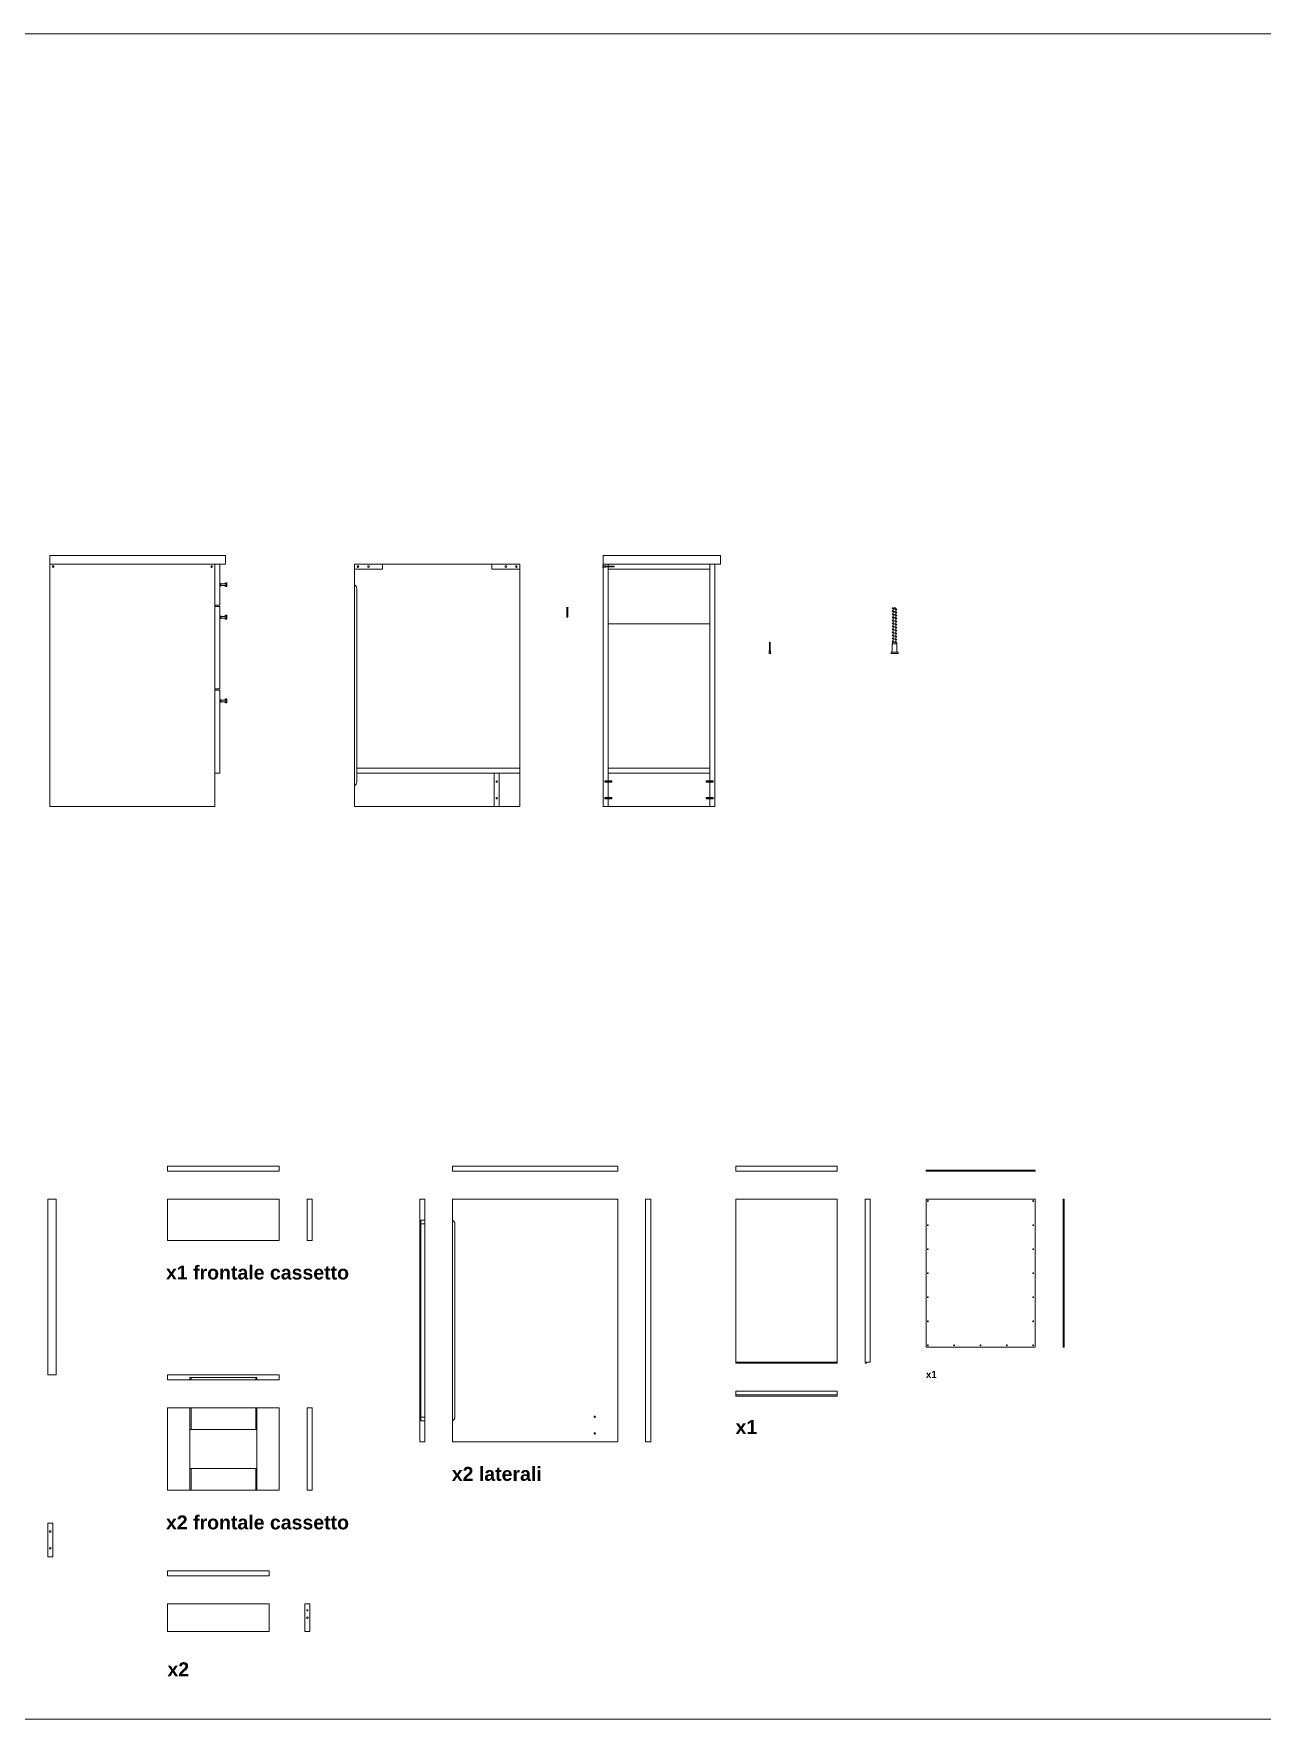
# Model space of a CAD drawing. Header units: metres. Extents: x -27.1 to 47.9, y -10.7 to 6.6.
# Drawn here: x -4.39 to 0.02, y -7.28 to -1.24 of the extents above; entities that cross this region are included whole.
import ezdxf

# ---------------------------------------------------------------- set-up
doc = ezdxf.new("R2010")
doc.units = ezdxf.units.M
doc.header["$MEASUREMENT"] = 0
for name, color, linetype, lineweight in [('0_Num_Penna__3', 3, 'Continuous', 18), ('0_Num_Penna__5', 5, 'Continuous', 18), ('0_Num_Penna__6', 6, 'Continuous', 18), ('0_Num_Penna__7', 7, 'Continuous', 18), ('A-FURN-BATH_Num_Penna__251_Num_Penna__251_Num_Penna__2_Num_Penna__251_Num_Penna__251_Num_Penna__251_Num_Penna__251_Num_Penna__251_Num_Penna__251_Num_Penna__251_Num_Penna__251_Num_Penna__251_Num_Penna__86', 86, 'Continuous', 18), ('A-FURN_Num_Penna__251_Num_Penna__251_Num_Penna__2_Num_Penna__251_Num_Penna__251_Num_Penna__251_Num_Penna__251_Num_Penna__251_Num_Penna__251_Num_Penna__251_Num_Penna__251_Num_Penna__3_Num_Penna__3_Num_Penna__3_Num_Penna__3', 3, 'Continuous', 18), ('A-FURN_Num_Penna__252_Num_Penna__252_Num_Penna__3_Num_Penna__252_Num_Penna__252_Num_Penna__252_Num_Penna__252_Num_Penna__252_Num_Penna__252_Num_Penna__5_Num_Penna__5_Num_Penna__5_Num_Penna__5_Num_Penna__5', 5, 'Continuous', 18), ('A-FURN_Num_Penna__8_Num_Penna__8_Num_Penna__8_Num_Penna__8_Num_Penna__8_Num_Penna__8_Num_Penna__8_Num_Penna__8_Num_Penna__8_Num_Penna__8_Num_Penna__82_Num_Penna__82', 82, 'Continuous', 18), ('A-SECT-PATT_Num_Penna__6_Num_Penna__6_Num_Penna__6_Num_Penna__6_Num_Penna__6_Num_Penna__6_Num_Penna__3_Num_Penna__3_Num_Penna__3_Num_Penna__3_Num_Penna__3_Num_Penna__5', 5, 'Continuous', 18), ('A-SECT-PATT_Num_Penna__6_Num_Penna__6_Num_Penna__6_Num_Penna__6_Num_Penna__6_Num_Penna__6_Num_Penna__6_Num_Penna__6_Num_Penna__6_Num_Penna__6_Num_Penna__6_Num_Penna__3', 3, 'Continuous', 18), ('A-SECT-PATT_Num_Penna__6_Num_Penna__6_Num_Penna__6_Num_Penna__6_Num_Penna__6_Num_Penna__6_Num_Penna__6_Num_Penna__6_Num_Penna__6_Num_Penna__6_Num_Penna__6_Num_Penna__6', 6, 'Continuous', 18), ('A-SECT-PATT_Num_Penna__6_Num_Penna__6_Num_Penna__6_Num_Penna__6_Num_Penna__6_Num_Penna__6_Num_Penna__6_Num_Penna__6_Num_Penna__6_Num_Penna__6_Num_Penna__6_Num_Penna__6_Num_Penna__6_Num_Penna__6', 6, 'Continuous', 18), ('filatura_Num_Penna__8', 8, 'Continuous', 18), ('particolari_Num_Penna__6', 6, 'Continuous', 18), ('PDF _Geometria_Num_Penna__7', 7, 'Continuous', 18), ('PDF10_Solid Fills_Num_Penna__5_Num_Penna__5_Num_Penna__5_Num_Penna__5_Num_Penna__5_Num_Penna__5_Num_Penna__5_Num_Penna__5', 5, 'Continuous', 18), ('PDF10_Solid Fills_Num_Penna__5_Num_Penna__5_Num_Penna__5_Num_Penna__5_Num_Penna__5_Num_Penna__5_Num_Penna__5_Num_Penna__6', 6, 'Continuous', 18), ('PDF16_Geometry_Num_Penna__5_Num_Penna__5_Num_Penna__5_Num_Penna__5_Num_Penna__5_Num_Penna__5_Num_Penna__5_Num_Penna__5_Num_Penna__5_Num_Penna__5_Num_Penna__5_Num_Penna__5', 5, 'Continuous', 18), ('PDF16_Geometry_Num_Penna__6_Num_Penna__6_Num_Penna__6_Num_Penna__6_Num_Penna__6_Num_Penna__6_Num_Penna__6_Num_Penna__6_Num_Penna__6_Num_Penna__6_Num_Penna__6_Num_Penna__6_Num_Penna__6_Num_Penna__6', 6, 'Continuous', 18), ('PDF22_Geometry_Num_Penna__7_Num_Penna__7_Num_Penna__6_Num_Penna__6_Num_Penna__6', 6, 'Continuous', 18), ('PDF_Geometry_Num_Penna__7_Num_Penna__7_Num_Penna__3_Num_Penna__6_Num_Penna__6_Num_Penna__6_Num_Penna__6_Num_Penna__6_Num_Penna__6_Num_Penna__6_Num_Penna__6_Num_Penna__6_Num_Penna__6_Num_Penna__6', 6, 'Continuous', 18)]:
    doc.layers.add(name, color=color, linetype=linetype, lineweight=lineweight)
doc.styles.add('GENERATED_STYLE_2', font='Arial')

msp = doc.modelspace()

# ---------------------------------------------------------------- linework, layer by layer
at = {"layer": '0_Num_Penna__3', "color": 3, "linetype": 'Continuous', "lineweight": 18}
for p, q in [((-3.1363, -3.1415), (-3.1363, -3.1595)), ((-2.7443, -3.1415), (-2.7443, -3.1595)), ((-3.1363, -3.1595), (-3.2363, -3.1595)), ((-2.6443, -3.1595), (-2.7443, -3.1595)), ((-1.9632, -3.1595), (-2.3272, -3.1595)), ((-3.2283, -3.8735), (-2.6443, -3.8735)), ((-3.2283, -3.8915), (-2.6443, -3.8915)), ((-2.3272, -3.8735), (-1.9632, -3.8735))]:
    msp.add_line(p, q, dxfattribs=at)
at = {"layer": '0_Num_Penna__5', "color": 5, "linetype": 'Continuous', "lineweight": 18}
for p, q in [((-2.985, -5.5076), (-2.9985, -5.5076)), ((-2.985, -6.2006), (-2.9985, -6.2006))]:
    msp.add_line(p, q, dxfattribs=at)
for centre, radius in [((-3.2243, -3.1505), 0.002), ((-3.1863, -3.1505), 0.003), ((-2.6943, -3.1505), 0.003), ((-2.6563, -3.1505), 0.002), ((-2.7268, -3.9215), 0.0025), ((-2.7268, -3.9815), 0.0025), ((-2.3755, -6.1991), 0.0025), ((-2.3755, -6.2591), 0.0025), ((-4.3273, -6.6111), 0.00305), ((-4.3273, -6.6711), 0.003), ((-3.4053, -6.9199), 0.003), ((-3.4053, -6.8934), 0.002)]:
    msp.add_circle(centre, radius, dxfattribs=at)
at = {"layer": '0_Num_Penna__6', "color": 6, "linetype": 'Continuous', "lineweight": 18}
for p, q in [((-2.6443, -3.1415), (-2.7643, -3.1415)), ((-2.4767, -3.2976), (-2.4707, -3.2976)), ((-2.7358, -3.8915), (-2.7358, -4.0115)), ((-2.7358, -3.8915), (-2.7178, -3.8915)), ((-2.7178, -3.8915), (-2.7178, -4.0115)), ((-2.7358, -4.0115), (-2.7178, -4.0115)), ((-2.885, -5.3011), (-2.885, -5.3191)), ((-2.293, -5.3011), (-2.293, -5.3191)), ((-1.8701, -5.3011), (-1.8701, -5.3191)), ((-1.5061, -5.3011), (-1.5061, -5.3191)), ((-1.8701, -6.0076), (-1.8701, -5.4191)), ((-1.8701, -5.4191), (-1.5061, -5.4191)), ((-1.5061, -6.0076), (-1.5061, -5.4191)), ((-1.3881, -5.4191), (-1.4061, -5.4191)), ((-1.5061, -6.0076), (-1.8701, -6.0076)), ((-1.4016, -6.0076), (-1.4061, -6.0076)), ((-1.4016, -6.0031), (-1.3881, -6.0031)), ((-1.8701, -6.1076), (-1.8701, -6.1256)), ((-1.5061, -6.1076), (-1.5061, -6.1256)), ((-3.4063, -6.1671), (-3.3883, -6.1671)), ((-2.3845, -6.2891), (-2.3665, -6.2891)), ((-3.4063, -6.4631), (-3.3883, -6.4631)), ((-4.3363, -6.5811), (-4.3363, -6.7011)), ((-4.3363, -6.5811), (-4.3183, -6.5811)), ((-4.3183, -6.5811), (-4.3183, -6.7011)), ((-4.3363, -6.7011), (-4.3183, -6.7011)), ((-3.9063, -6.7519), (-3.5423, -6.7519)), ((-3.9063, -6.7699), (-3.9063, -6.7519)), ((-3.5423, -6.7699), (-3.5423, -6.7519)), ((-3.9063, -6.7699), (-3.5423, -6.7699)), ((-3.9063, -6.8699), (-3.5423, -6.8699)), ((-3.9063, -6.9699), (-3.9063, -6.8699)), ((-3.5423, -6.8699), (-3.5423, -6.9699)), ((-3.4143, -6.8699), (-3.4143, -6.9699)), ((-3.4143, -6.8699), (-3.3963, -6.8699)), ((-3.3963, -6.8699), (-3.3963, -6.9699)), ((-3.5423, -6.9699), (-3.9063, -6.9699)), ((-3.4143, -6.9699), (-3.3963, -6.9699))]:
    msp.add_line(p, q, dxfattribs=at)
for centre, start, end in [((-3.2437, -3.23), 0, 61.30134), ((-3.2437, -3.923), 298.69866, 0), ((-2.8923, -5.5076), 0, 61.30134), ((-2.8923, -6.2006), 298.69866, 0)]:
    msp.add_arc(centre, 0.0154, start, end, dxfattribs=at)
at = {"layer": '0_Num_Penna__7', "color": 7, "linetype": 'Continuous', "lineweight": 18}
for p, q in [((-2.3397, -3.92), (-2.3387, -3.919)), ((-2.3397, -3.92), (-2.3397, -3.923)), ((-2.3387, -3.924), (-2.3397, -3.923)), ((-2.3297, -3.919), (-2.3387, -3.919)), ((-2.3387, -3.924), (-2.3157, -3.924)), ((-2.3297, -3.919), (-2.3157, -3.919)), ((-2.3157, -3.919), (-2.3147, -3.92)), ((-2.3157, -3.924), (-2.3147, -3.923)), ((-2.3147, -3.923), (-2.3147, -3.92)), ((-1.9757, -3.92), (-1.9747, -3.919)), ((-1.9757, -3.92), (-1.9757, -3.923)), ((-1.9747, -3.924), (-1.9757, -3.923)), ((-1.9657, -3.919), (-1.9747, -3.919)), ((-1.9747, -3.924), (-1.9517, -3.924)), ((-1.9657, -3.919), (-1.9517, -3.919)), ((-1.9517, -3.919), (-1.9507, -3.92)), ((-1.9517, -3.924), (-1.9507, -3.923)), ((-1.9507, -3.923), (-1.9507, -3.92)), ((-2.3397, -3.98), (-2.3387, -3.979)), ((-2.3397, -3.98), (-2.3397, -3.983)), ((-2.3387, -3.984), (-2.3397, -3.983)), ((-2.3297, -3.979), (-2.3387, -3.979)), ((-2.3387, -3.984), (-2.3157, -3.984)), ((-2.3297, -3.979), (-2.3157, -3.979)), ((-2.3157, -3.979), (-2.3147, -3.98)), ((-2.3157, -3.984), (-2.3147, -3.983)), ((-2.3147, -3.983), (-2.3147, -3.98)), ((-1.9757, -3.98), (-1.9747, -3.979)), ((-1.9757, -3.98), (-1.9757, -3.983)), ((-1.9747, -3.984), (-1.9757, -3.983)), ((-1.9657, -3.979), (-1.9747, -3.979)), ((-1.9747, -3.984), (-1.9517, -3.984)), ((-1.9657, -3.979), (-1.9517, -3.979)), ((-1.9517, -3.979), (-1.9507, -3.98)), ((-1.9517, -3.984), (-1.9507, -3.983)), ((-1.9507, -3.983), (-1.9507, -3.98))]:
    msp.add_line(p, q, dxfattribs=at)
at = {"layer": 'A-FURN_Num_Penna__251_Num_Penna__251_Num_Penna__2_Num_Penna__251_Num_Penna__251_Num_Penna__251_Num_Penna__251_Num_Penna__251_Num_Penna__251_Num_Penna__251_Num_Penna__251_Num_Penna__3_Num_Penna__3_Num_Penna__3_Num_Penna__3', "color": 3, "linetype": 'Continuous', "lineweight": 18}
for p, q in [((-3.8263, -6.0671), (-3.8223, -6.0671)), ((-3.5903, -6.0671), (-3.5863, -6.0671))]:
    msp.add_line(p, q, dxfattribs=at)
at = {"layer": 'A-FURN_Num_Penna__252_Num_Penna__252_Num_Penna__3_Num_Penna__252_Num_Penna__252_Num_Penna__252_Num_Penna__252_Num_Penna__252_Num_Penna__252_Num_Penna__5_Num_Penna__5_Num_Penna__5_Num_Penna__5_Num_Penna__5', "color": 5, "linetype": 'Continuous', "lineweight": 18}
for centre in [(-1.1814, -5.4258), (-0.8039, -5.4258), (-1.1814, -5.5121), (-0.8039, -5.5121), (-1.1814, -5.5983), (-0.8039, -5.5983), (-1.1814, -5.6845), (-0.8039, -5.6845), (-1.1814, -5.7707), (-0.8039, -5.7707), (-1.1814, -5.8569), (-0.8039, -5.8569), (-1.1814, -5.9431), (-1.087, -5.9431), (-0.9926, -5.9431), (-0.8983, -5.9431), (-0.8039, -5.9431)]:
    msp.add_circle(centre, 0.0015, dxfattribs=at)
at = {"layer": 'A-FURN_Num_Penna__8_Num_Penna__8_Num_Penna__8_Num_Penna__8_Num_Penna__8_Num_Penna__8_Num_Penna__8_Num_Penna__8_Num_Penna__8_Num_Penna__8_Num_Penna__82_Num_Penna__82', "color": 82, "linetype": 'Continuous', "lineweight": 18}
for p, q in [((-5.1859, -1.24), (2.814, -1.24)), ((2.814, -7.2841), (-5.1859, -7.2841))]:
    msp.add_line(p, q, dxfattribs=at)
at = {"layer": 'A-SECT-PATT_Num_Penna__6_Num_Penna__6_Num_Penna__6_Num_Penna__6_Num_Penna__6_Num_Penna__6_Num_Penna__3_Num_Penna__3_Num_Penna__3_Num_Penna__3_Num_Penna__3_Num_Penna__5', "color": 5, "linetype": 'Continuous', "lineweight": 18}
for p, q in [((-2.3452, -3.2895), (-2.3452, -3.2935)), ((-1.9452, -3.2895), (-1.9452, -3.2935)), ((-2.3452, -3.5895), (-2.3452, -3.5935)), ((-1.9452, -3.5895), (-1.9452, -3.5935))]:
    msp.add_line(p, q, dxfattribs=at)
at = {"layer": 'A-SECT-PATT_Num_Penna__6_Num_Penna__6_Num_Penna__6_Num_Penna__6_Num_Penna__6_Num_Penna__6_Num_Penna__6_Num_Penna__6_Num_Penna__6_Num_Penna__6_Num_Penna__6_Num_Penna__3', "color": 3, "linetype": 'Continuous', "lineweight": 18}
msp.add_line((-2.3272, -3.3562), (-1.9632, -3.3562), dxfattribs=at)
at = {"layer": 'A-SECT-PATT_Num_Penna__6_Num_Penna__6_Num_Penna__6_Num_Penna__6_Num_Penna__6_Num_Penna__6_Num_Penna__6_Num_Penna__6_Num_Penna__6_Num_Penna__6_Num_Penna__6_Num_Penna__6', "color": 6, "linetype": 'Continuous', "lineweight": 18}
for p, q in [((-4.3288, -3.1115), (-3.6988, -3.1115)), ((-4.3288, -3.1115), (-4.3288, -4.0115)), ((-3.6988, -3.1415), (-4.3288, -3.1415)), ((-3.7368, -3.1415), (-3.7368, -3.8915)), ((-3.7188, -3.1415), (-3.7188, -3.2895)), ((-3.6988, -3.1115), (-3.6988, -3.1415)), ((-3.2363, -3.1415), (-3.2363, -4.0115)), ((-2.6443, -3.1415), (-3.2363, -3.1415)), ((-2.6443, -3.1415), (-2.6443, -4.0115)), ((-2.3452, -3.1115), (-1.9252, -3.1115)), ((-2.3452, -3.1115), (-2.3452, -3.2895)), ((-1.9252, -3.1415), (-2.3452, -3.1415)), ((-2.3272, -3.1415), (-2.3272, -3.1493)), ((-1.9632, -3.1415), (-1.9632, -4.0115)), ((-1.9452, -3.1415), (-1.9452, -3.2895)), ((-1.9252, -3.1115), (-1.9252, -3.1415)), ((-2.3272, -3.1516), (-2.3272, -3.8915)), ((-3.2283, -3.23), (-3.2283, -3.923)), ((-3.7188, -3.2895), (-3.7368, -3.2895)), ((-3.7188, -3.2935), (-3.7368, -3.2935)), ((-3.7188, -3.2935), (-3.7188, -3.5895)), ((-2.3452, -3.2935), (-2.3452, -3.5895)), ((-2.3272, -3.2935), (-2.3272, -3.8915)), ((-1.9452, -3.2935), (-1.9452, -3.5895)), ((-3.7368, -3.5895), (-3.7188, -3.5895)), ((-3.7368, -3.5935), (-3.7188, -3.5935)), ((-3.7188, -3.5935), (-3.7188, -3.8915)), ((-2.3452, -3.5935), (-2.3452, -4.0115)), ((-2.3272, -3.5935), (-2.3272, -3.8915)), ((-1.9452, -3.5935), (-1.9452, -4.0115)), ((-4.3288, -3.8915), (-4.3288, -4.0115)), ((-3.7188, -3.8915), (-3.7368, -3.8915)), ((-3.7368, -3.8915), (-3.7368, -4.0115)), ((-1.9632, -3.8915), (-2.3272, -3.8915)), ((-2.3272, -3.8915), (-2.3272, -4.0115)), ((-3.7368, -4.0115), (-4.3288, -4.0115)), ((-2.6443, -4.0115), (-3.2363, -4.0115)), ((-1.9452, -4.0115), (-2.3452, -4.0115)), ((-3.9063, -5.3011), (-3.9063, -5.3191)), ((-3.5063, -5.3011), (-3.9063, -5.3011)), ((-3.5063, -5.3011), (-3.5063, -5.3191)), ((-2.293, -5.3011), (-2.885, -5.3011)), ((-1.8701, -5.3011), (-1.5061, -5.3011)), ((-3.5063, -5.3191), (-3.9063, -5.3191)), ((-2.293, -5.3191), (-2.885, -5.3191)), ((-1.8701, -5.3191), (-1.5061, -5.3191)), ((-4.3363, -6.0491), (-4.3363, -5.4191)), ((-4.3063, -5.4191), (-4.3363, -5.4191)), ((-4.3063, -5.4191), (-4.3063, -6.0491)), ((-3.5063, -5.4191), (-3.9063, -5.4191)), ((-3.9063, -5.4191), (-3.9063, -5.5671)), ((-3.5063, -5.4191), (-3.5063, -5.5671)), ((-3.3883, -5.4191), (-3.4063, -5.4191)), ((-3.4063, -5.4191), (-3.4063, -5.5671)), ((-3.3883, -5.4191), (-3.3883, -5.5671)), ((-3.003, -5.4191), (-3.003, -6.2891)), ((-3.003, -5.4191), (-2.985, -5.4191)), ((-2.985, -5.4191), (-2.985, -6.2891)), ((-2.885, -5.4191), (-2.885, -6.2891)), ((-2.293, -5.4191), (-2.885, -5.4191)), ((-2.293, -5.4191), (-2.293, -6.2891)), ((-2.193, -5.4191), (-2.193, -6.2891)), ((-2.175, -5.4191), (-2.193, -5.4191)), ((-2.175, -5.4191), (-2.175, -6.2891)), ((-1.4061, -5.4191), (-1.4061, -6.0076)), ((-1.3881, -5.4191), (-1.3881, -6.0031)), ((-1.1881, -5.4191), (-1.1881, -5.9498)), ((-1.1881, -5.4191), (-0.7971, -5.4191)), ((-0.7971, -5.4191), (-0.7971, -5.9498)), ((-2.9985, -5.4941), (-2.9985, -6.2141)), ((-2.9985, -5.4941), (-2.985, -5.4941)), ((-2.877, -5.5076), (-2.877, -6.2006)), ((-3.5063, -5.5671), (-3.9063, -5.5671)), ((-3.3883, -5.5671), (-3.4063, -5.5671)), ((-1.1881, -5.9498), (-1.1746, -5.9498)), ((-1.1746, -5.9498), (-0.8106, -5.9498)), ((-0.8106, -5.9498), (-0.7971, -5.9498)), ((-1.8701, -6.0031), (-1.5061, -6.0031)), ((-1.4016, -6.0076), (-1.4016, -6.0031)), ((-4.3063, -6.0491), (-4.3363, -6.0491)), ((-1.8701, -6.1076), (-1.5061, -6.1076)), ((-1.8701, -6.1211), (-1.5061, -6.1211)), ((-1.8701, -6.1256), (-1.5061, -6.1256)), ((-3.5063, -6.1671), (-3.9063, -6.1671)), ((-3.9063, -6.1671), (-3.9063, -6.4631)), ((-3.8263, -6.1671), (-3.8263, -6.4631)), ((-3.8223, -6.1671), (-3.8223, -6.2451)), ((-3.5903, -6.1671), (-3.5903, -6.2451)), ((-3.5863, -6.1671), (-3.5863, -6.4631)), ((-3.5063, -6.1671), (-3.5063, -6.4631)), ((-3.4063, -6.1671), (-3.4063, -6.4631)), ((-3.3883, -6.1671), (-3.3883, -6.4631)), ((-2.9985, -6.2141), (-2.985, -6.2141)), ((-3.5863, -6.2451), (-3.8263, -6.2451)), ((-3.003, -6.2891), (-2.985, -6.2891)), ((-2.293, -6.2891), (-2.885, -6.2891)), ((-2.175, -6.2891), (-2.193, -6.2891)), ((-3.5863, -6.3851), (-3.8263, -6.3851)), ((-3.8223, -6.3851), (-3.8223, -6.4631)), ((-3.5903, -6.3851), (-3.5903, -6.4631)), ((-3.9063, -6.4631), (-3.5063, -6.4631))]:
    msp.add_line(p, q, dxfattribs=at)
at = {"layer": 'A-SECT-PATT_Num_Penna__6_Num_Penna__6_Num_Penna__6_Num_Penna__6_Num_Penna__6_Num_Penna__6_Num_Penna__6_Num_Penna__6_Num_Penna__6_Num_Penna__6_Num_Penna__6_Num_Penna__6_Num_Penna__6_Num_Penna__6', "color": 6, "linetype": 'Continuous', "lineweight": 18}
for p, q in [((-3.8263, -6.0591), (-3.8263, -6.0671)), ((-3.8223, -6.0591), (-3.8223, -6.0671)), ((-3.5903, -6.0591), (-3.5903, -6.0671)), ((-3.5863, -6.0591), (-3.5863, -6.0671))]:
    msp.add_line(p, q, dxfattribs=at)
at = {"layer": 'filatura_Num_Penna__8', "color": 8, "linetype": 'Continuous', "lineweight": 18}
for p, q in [((-2.3397, -3.92), (-2.3147, -3.92)), ((-2.3397, -3.923), (-2.3147, -3.923)), ((-2.3387, -3.924), (-2.3387, -3.919)), ((-2.3157, -3.919), (-2.3157, -3.924)), ((-1.9757, -3.92), (-1.9507, -3.92)), ((-1.9757, -3.923), (-1.9507, -3.923)), ((-1.9747, -3.924), (-1.9747, -3.919)), ((-1.9517, -3.919), (-1.9517, -3.924)), ((-2.3397, -3.98), (-2.3147, -3.98)), ((-2.3397, -3.983), (-2.3147, -3.983)), ((-2.3387, -3.984), (-2.3387, -3.979)), ((-2.3157, -3.979), (-2.3157, -3.984)), ((-1.9757, -3.98), (-1.9507, -3.98)), ((-1.9757, -3.983), (-1.9507, -3.983)), ((-1.9747, -3.984), (-1.9747, -3.979)), ((-1.9517, -3.979), (-1.9517, -3.984))]:
    msp.add_line(p, q, dxfattribs=at)
at = {"layer": 'particolari_Num_Penna__6', "color": 6, "linetype": 'Continuous', "lineweight": 18}
for p, q in [((-2.4767, -3.2976), (-2.4757, -3.2987)), ((-2.4757, -3.2987), (-2.4757, -3.331)), ((-2.4717, -3.2987), (-2.4707, -3.2976)), ((-2.4717, -3.331), (-2.4717, -3.2987)), ((-2.4757, -3.331), (-2.4737, -3.333)), ((-2.4737, -3.333), (-2.4717, -3.331))]:
    msp.add_line(p, q, dxfattribs=at)
at = {"layer": 'PDF _Geometria_Num_Penna__7', "color": 7, "linetype": 'Continuous', "lineweight": 18, "flags": 128}
for points in [[(-2.3452, -3.1535), (-2.3452, -3.1475), (-2.3464, -3.1475), (-2.3464, -3.1535)], [(-1.7449, -3.4615), (-1.7509, -3.4615), (-1.7509, -3.4627), (-1.7449, -3.4627)], [(-1.2885, -3.4578), (-1.3129, -3.4578), (-1.3129, -3.4627), (-1.2885, -3.4627)]]:
    msp.add_lwpolyline(points, close=True, dxfattribs=at)
for points in [[(-2.3378, -3.1484), (-2.3452, -3.1484), (-2.3378, -3.1484, -0.059883), (-2.3361, -3.1493), (-2.3063, -3.1493, -0.31778), (-2.3063, -3.1516), (-2.3361, -3.1516, -0.012634), (-2.3371, -3.1522, -0.02483), (-2.3378, -3.1525), (-2.3452, -3.1525), (-2.3378, -3.1525)], [(-1.2937, -3.4248, -0.02483), (-1.2924, -3.4278), (-1.2924, -3.4578), (-1.2924, -3.4278), (-1.309, -3.4278), (-1.309, -3.4578), (-1.309, -3.4278, -0.059883), (-1.3054, -3.4208), (-1.3054, -3.2993, -0.31778), (-1.296, -3.2993), (-1.296, -3.4208, -0.012634), (-1.2951, -3.4222)]]:
    msp.add_lwpolyline(points, format="xyb", dxfattribs=at)
for points in [[(-1.2924, -3.3046), (-1.2937, -3.3038), (-1.3077, -3.2991), (-1.309, -3.3004), (-1.3077, -3.3011), (-1.2937, -3.3059), (-1.2924, -3.3046), (-1.309, -3.3004)], [(-1.2924, -3.3154), (-1.2937, -3.3146), (-1.3077, -3.3099), (-1.309, -3.3112), (-1.3077, -3.312), (-1.2937, -3.3167), (-1.2924, -3.3154), (-1.309, -3.3112)], [(-1.2924, -3.3262), (-1.2937, -3.3254), (-1.3077, -3.3207), (-1.309, -3.322), (-1.3077, -3.3228), (-1.2937, -3.3275), (-1.2924, -3.3262), (-1.309, -3.322)], [(-1.2924, -3.337), (-1.2937, -3.3362), (-1.3077, -3.3315), (-1.309, -3.3328), (-1.3077, -3.3336), (-1.2937, -3.3383), (-1.2924, -3.337), (-1.309, -3.3328)], [(-1.2924, -3.3478), (-1.2937, -3.3471), (-1.3077, -3.3424), (-1.309, -3.3436), (-1.3077, -3.3444), (-1.2937, -3.3491), (-1.2924, -3.3478), (-1.309, -3.3436)], [(-1.2924, -3.3586), (-1.2937, -3.3579), (-1.3077, -3.3531), (-1.309, -3.3545), (-1.3077, -3.3552), (-1.2937, -3.3599), (-1.2924, -3.3586), (-1.309, -3.3545)], [(-1.2924, -3.3694), (-1.2937, -3.3687), (-1.3077, -3.3639), (-1.309, -3.3653), (-1.3077, -3.366), (-1.2937, -3.3707), (-1.2924, -3.3694), (-1.309, -3.3653)], [(-1.2924, -3.3802), (-1.2937, -3.3794), (-1.3077, -3.3747), (-1.309, -3.3761), (-1.3077, -3.3768), (-1.2937, -3.3815), (-1.2924, -3.3802), (-1.309, -3.3761)], [(-1.2924, -3.391), (-1.2937, -3.3903), (-1.3077, -3.3856), (-1.309, -3.3869), (-1.3077, -3.3877), (-1.2937, -3.3924), (-1.2924, -3.391), (-1.309, -3.3869)], [(-1.2924, -3.4018), (-1.2937, -3.4011), (-1.3077, -3.3964), (-1.309, -3.3977), (-1.3077, -3.3984), (-1.2937, -3.4032), (-1.2924, -3.4018), (-1.309, -3.3977)], [(-1.2924, -3.4126), (-1.2937, -3.4119), (-1.3077, -3.4072), (-1.309, -3.4085), (-1.3077, -3.4092), (-1.2937, -3.414), (-1.2924, -3.4126), (-1.309, -3.4085)], [(-1.2924, -3.4235), (-1.2937, -3.4227), (-1.3077, -3.418), (-1.309, -3.4193), (-1.3077, -3.42), (-1.2937, -3.4247), (-1.2924, -3.4235), (-1.309, -3.4193)]]:
    msp.add_lwpolyline(points, dxfattribs=at)
msp.add_lwpolyline([(-1.7461, -3.4534, -0.02483), (-1.7458, -3.4542), (-1.7458, -3.4615), (-1.7458, -3.4542), (-1.7499, -3.4542), (-1.7499, -3.4615), (-1.7499, -3.4542, -0.059883), (-1.749, -3.4525), (-1.749, -3.4226, -0.31778), (-1.7467, -3.4226), (-1.7467, -3.4525, -0.012634)], format="xyb", close=True, dxfattribs=at)
at = {"layer": 'PDF10_Solid Fills_Num_Penna__5_Num_Penna__5_Num_Penna__5_Num_Penna__5_Num_Penna__5_Num_Penna__5_Num_Penna__5_Num_Penna__5', "color": 5, "linetype": 'Continuous', "lineweight": 18}
for p, q in [((-4.3181, -3.1505), (-4.3174, -3.1495)), ((-4.3181, -3.1505), (-4.3174, -3.1515)), ((-4.3163, -3.1495), (-4.3174, -3.1495)), ((-4.3163, -3.1515), (-4.3174, -3.1515)), ((-4.3156, -3.1505), (-4.3163, -3.1495)), ((-4.3156, -3.1505), (-4.3163, -3.1515)), ((-3.7501, -3.1505), (-3.7494, -3.1495)), ((-3.7501, -3.1505), (-3.7494, -3.1515)), ((-3.7494, -3.1495), (-3.7483, -3.1495)), ((-3.7494, -3.1515), (-3.7483, -3.1515)), ((-3.7476, -3.1505), (-3.7483, -3.1495)), ((-3.7476, -3.1505), (-3.7483, -3.1515))]:
    msp.add_line(p, q, dxfattribs=at)
for centre in [(-4.3168, -3.1505), (-3.7488, -3.1505)]:
    msp.add_circle(centre, 0.003, dxfattribs=at)
at = {"layer": 'PDF10_Solid Fills_Num_Penna__5_Num_Penna__5_Num_Penna__5_Num_Penna__5_Num_Penna__5_Num_Penna__5_Num_Penna__5_Num_Penna__6', "color": 6, "linetype": 'Continuous', "lineweight": 18}
for p, q in [((-3.2256, -3.1505), (-3.2249, -3.1495)), ((-3.2256, -3.1505), (-3.2249, -3.1515)), ((-3.2238, -3.1495), (-3.2249, -3.1495)), ((-3.2238, -3.1515), (-3.2249, -3.1515)), ((-3.2231, -3.1505), (-3.2238, -3.1495)), ((-3.2231, -3.1505), (-3.2238, -3.1515)), ((-2.6576, -3.1505), (-2.6569, -3.1495)), ((-2.6576, -3.1505), (-2.6569, -3.1515)), ((-2.6569, -3.1495), (-2.6558, -3.1495)), ((-2.6569, -3.1515), (-2.6558, -3.1515)), ((-2.6551, -3.1505), (-2.6558, -3.1495)), ((-2.6551, -3.1505), (-2.6558, -3.1515))]:
    msp.add_line(p, q, dxfattribs=at)
for centre in [(-3.2243, -3.1505), (-2.6563, -3.1505)]:
    msp.add_circle(centre, 0.003, dxfattribs=at)
at = {"layer": 'PDF16_Geometry_Num_Penna__5_Num_Penna__5_Num_Penna__5_Num_Penna__5_Num_Penna__5_Num_Penna__5_Num_Penna__5_Num_Penna__5_Num_Penna__5_Num_Penna__5_Num_Penna__5_Num_Penna__5', "color": 5, "linetype": 'Continuous', "lineweight": 18}
for p, q in [((-3.7152, -3.211), (-3.7188, -3.211)), ((-3.7188, -3.211), (-3.7188, -3.2199)), ((-3.7152, -3.2199), (-3.7188, -3.2199)), ((-3.7152, -3.211), (-3.7152, -3.2199)), ((-3.7021, -3.2125), (-3.7137, -3.2125)), ((-3.7021, -3.2185), (-3.7137, -3.2185)), ((-3.6977, -3.2085), (-3.7021, -3.2125)), ((-3.6977, -3.2225), (-3.7021, -3.2185)), ((-3.6938, -3.2085), (-3.6977, -3.2085)), ((-3.6977, -3.2085), (-3.6977, -3.2225)), ((-3.6938, -3.2225), (-3.6977, -3.2225)), ((-3.6938, -3.2085), (-3.6938, -3.2225)), ((-3.7152, -3.328), (-3.7188, -3.328)), ((-3.7188, -3.328), (-3.7188, -3.3369)), ((-3.7152, -3.3369), (-3.7188, -3.3369)), ((-3.7152, -3.328), (-3.7152, -3.3369)), ((-3.7021, -3.3295), (-3.7137, -3.3295)), ((-3.7021, -3.3355), (-3.7137, -3.3355)), ((-3.6977, -3.3255), (-3.7021, -3.3295)), ((-3.6977, -3.3395), (-3.7021, -3.3355)), ((-3.6938, -3.3255), (-3.6977, -3.3255)), ((-3.6977, -3.3255), (-3.6977, -3.3395)), ((-3.6938, -3.3395), (-3.6977, -3.3395)), ((-3.6938, -3.3255), (-3.6938, -3.3395)), ((-3.6977, -3.6255), (-3.7021, -3.6295)), ((-3.6938, -3.6255), (-3.6977, -3.6255)), ((-3.6977, -3.6255), (-3.6977, -3.6395)), ((-3.6938, -3.6255), (-3.6938, -3.6395)), ((-3.7152, -3.628), (-3.7188, -3.628)), ((-3.7188, -3.628), (-3.7188, -3.6369)), ((-3.7152, -3.6369), (-3.7188, -3.6369)), ((-3.7152, -3.628), (-3.7152, -3.6369)), ((-3.7021, -3.6295), (-3.7137, -3.6295)), ((-3.7021, -3.6355), (-3.7137, -3.6355)), ((-3.6977, -3.6395), (-3.7021, -3.6355)), ((-3.6938, -3.6395), (-3.6977, -3.6395))]:
    msp.add_line(p, q, dxfattribs=at)
for centre, start, end in [((-3.7137, -3.211), 180, 270), ((-3.7137, -3.2199), 90, 180), ((-3.7137, -3.328), 180, 270), ((-3.7137, -3.3369), 90, 180), ((-3.7137, -3.628), 180, 270), ((-3.7137, -3.6369), 90, 180)]:
    msp.add_arc(centre, 0.00148, start, end, dxfattribs=at)
at = {"layer": 'PDF16_Geometry_Num_Penna__6_Num_Penna__6_Num_Penna__6_Num_Penna__6_Num_Penna__6_Num_Penna__6_Num_Penna__6_Num_Penna__6_Num_Penna__6_Num_Penna__6_Num_Penna__6_Num_Penna__6_Num_Penna__6_Num_Penna__6', "color": 6, "linetype": 'Continuous', "lineweight": 18}
for p, q in [((-1.1881, -5.3146), (-1.1881, -5.3191)), ((-1.1881, -5.3146), (-0.7971, -5.3146)), ((-1.1881, -5.3191), (-0.7971, -5.3191)), ((-0.6971, -5.4191), (-0.6926, -5.4191)), ((-0.6971, -5.4191), (-0.6971, -5.9498)), ((-0.6926, -5.4191), (-0.6926, -5.9498)), ((-0.6971, -5.9498), (-0.6926, -5.9498)), ((-3.9063, -6.0491), (-3.9063, -6.0671)), ((-3.9063, -6.0491), (-3.5063, -6.0491)), ((-3.9063, -6.0671), (-3.8263, -6.0671)), ((-3.8263, -6.0591), (-3.5863, -6.0591)), ((-3.8223, -6.0671), (-3.5903, -6.0671)), ((-3.5863, -6.0671), (-3.5063, -6.0671)), ((-3.5063, -6.0671), (-3.5063, -6.0491))]:
    msp.add_line(p, q, dxfattribs=at)
at = {"layer": 'PDF_Geometry_Num_Penna__7_Num_Penna__7_Num_Penna__3_Num_Penna__6_Num_Penna__6_Num_Penna__6_Num_Penna__6_Num_Penna__6_Num_Penna__6_Num_Penna__6_Num_Penna__6_Num_Penna__6_Num_Penna__6_Num_Penna__6', "color": 6, "linetype": 'Continuous', "lineweight": 18}
msp.add_line((-0.7971, -5.3146), (-0.7971, -5.3191), dxfattribs=at)

# ---------------------------------------------------------------- texts
at = {"layer": 'A-FURN-BATH_Num_Penna__251_Num_Penna__251_Num_Penna__2_Num_Penna__251_Num_Penna__251_Num_Penna__251_Num_Penna__251_Num_Penna__251_Num_Penna__251_Num_Penna__251_Num_Penna__251_Num_Penna__251_Num_Penna__86', "color": 86, "linetype": 'Continuous', "lineweight": 18, "char_height": 0.05, "attachment_point": 2, "style": 'GENERATED_STYLE_2'}
for s, insert in [('\\A1;{\\pqc;\\fArial|b1|i0|c0|p34;x1 frontale cassetto\\P\\pqc;\\fArial|b1|i0|c0|p34;}', (-3.5843, -5.6571)), ('\\A1;{\\pqc;\\fArial|b1|i0|c0|p34;x1\\P\\pqc;\\fArial|b1|i0|c0|p34;}', (-1.832, -6.2111)), ('\\A1;{\\pqc;\\fArial|b1|i0|c0|p34;x2 laterali\\P\\pqc;\\fArial|b1|i0|c0|p34;\\P\\pqc;\\fArial|b1|i0|c0|p34;}', (-2.7267, -6.3791)), ('\\A1;{\\pqc;\\fArial|b1|i0|c0|p34;x2 frontale cassetto\\P\\pqc;\\fArial|b1|i0|c0|p34;}', (-3.5843, -6.5531)), ('\\A1;{\\pqc;\\fArial|b1|i0|c0|p34;x2\\P\\pqc;\\fArial|b1|i0|c0|p34;}', (-3.8682, -7.0799))]:
    msp.add_mtext(s, dxfattribs=dict(at, insert=insert))
at = {"layer": 'PDF22_Geometry_Num_Penna__7_Num_Penna__7_Num_Penna__6_Num_Penna__6_Num_Penna__6', "color": 6, "linetype": 'Continuous', "lineweight": 18, "insert": (-1.1691, -6.0352), "char_height": 0.025, "attachment_point": 2, "style": 'GENERATED_STYLE_2'}
msp.add_mtext('\\A1;{\\pqc;\\fArial|b1|i0|c0|p34;x1}', dxfattribs=at)

doc.saveas('drawing.dxf')
